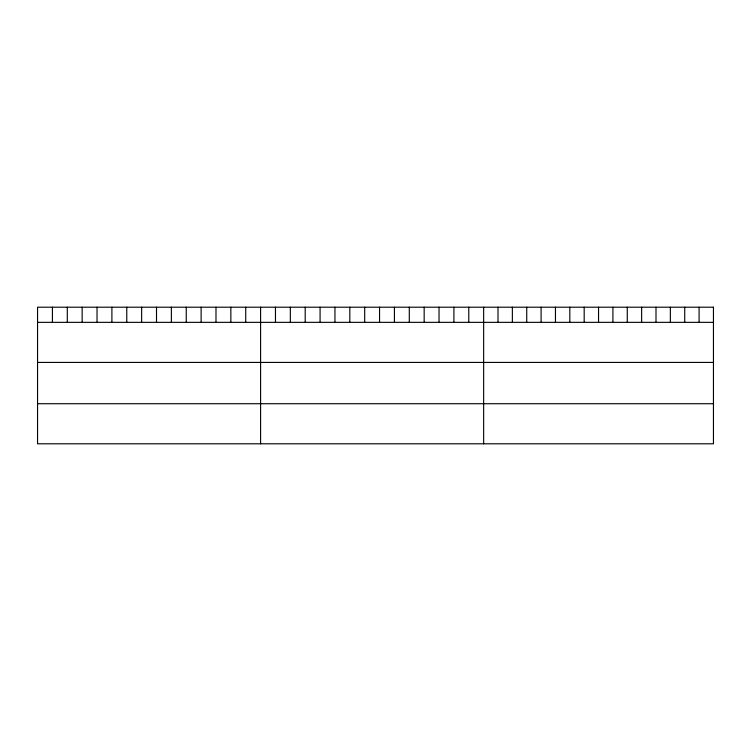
<?xml version="1.0" encoding="UTF-8"?>
<svg xmlns="http://www.w3.org/2000/svg" width="751" height="751" viewBox="0 0 751 751"><rect width="100%" height="100%" fill="white"/><g stroke="black" fill="none" stroke-linecap="round" stroke-linejoin="round"><path stroke-width="1.13" d="M37.55 322.348L713.45 322.348M37.55 362.423L713.45 362.423M37.55 403.719L713.45 403.719M699.087 307.206L699.087 322.348M684.724 307.206L684.724 322.348M670.361 307.206L670.361 322.348M655.998 307.206L655.998 322.348M641.636 307.206L641.636 322.348M627.273 307.206L627.273 322.348M612.91 307.206L612.91 322.348M598.547 307.206L598.547 322.348M584.184 307.206L584.184 322.348M569.821 307.206L569.821 322.348M555.458 307.206L555.458 322.348M541.096 307.206L541.096 322.348M526.733 307.206L526.733 322.348M512.37 307.206L512.37 322.348M498.007 307.206L498.007 322.348M483.644 307.206L483.644 443.794M468.774 307.206L468.774 322.348M453.904 307.206L453.904 322.348M439.035 307.206L439.035 322.348M424.165 307.206L424.165 322.348M409.295 307.206L409.295 322.348M394.425 307.206L394.425 322.348M379.555 307.206L379.555 322.348M364.686 307.206L364.686 322.348M349.816 307.206L349.816 322.348M334.946 307.206L334.946 322.348M320.076 307.206L320.076 322.348M305.206 307.206L305.206 322.348M290.337 307.206L290.337 322.348M275.467 307.206L275.467 322.348M260.597 307.206L260.597 443.794M245.727 307.206L245.727 322.348M230.857 307.206L230.857 322.348M215.988 307.206L215.988 322.348M201.118 307.206L201.118 322.348M186.248 307.206L186.248 322.348M171.378 307.206L171.378 322.348M156.508 307.206L156.508 322.348M141.639 307.206L141.639 322.348M126.769 307.206L126.769 322.348M111.899 307.206L111.899 322.348M97.029 307.206L97.029 322.348M82.159 307.206L82.159 322.348M67.29 307.206L67.29 322.348M52.42 307.206L52.42 322.348M713.45 307.206L37.55 307.206L37.55 443.794L713.45 443.794L713.45 307.206"/></g></svg>
